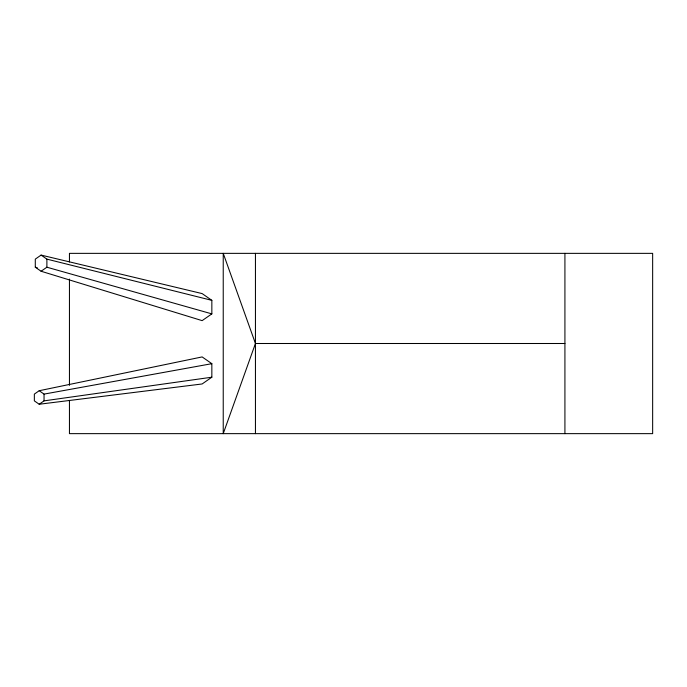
<?xml version="1.0" encoding="UTF-8"?>
<svg xmlns="http://www.w3.org/2000/svg" width="687" height="687" viewBox="0 0 687 687"><rect width="100%" height="100%" fill="white"/><g stroke="black" fill="none" stroke-linecap="round" stroke-linejoin="round"><path stroke-width="1.03" d="M255.444 343.5L223.232 433.643L223.232 253.357L255.444 343.5L564.92 343.5M41.091 255.083L35.295 259.128L35.295 267.209L41.091 271.245L202.141 320.631L211.845 313.873L211.845 300.348L202.141 293.589L41.091 255.083L46.888 259.128L211.845 300.348M41.091 271.245L46.888 267.209L211.845 313.873M39.202 390.723L34.35 394.106L34.35 400.865L39.202 404.248L202.141 383.964L211.845 377.206L211.845 363.681L202.141 356.922L39.202 390.723L44.045 394.106L211.845 363.681M39.202 404.248L44.045 400.865L211.845 377.206M35.295 267.209L37.356 267.818M564.92 253.357L564.92 433.643M255.444 253.357L255.444 433.643M69.447 261.945L69.447 253.357L652.65 253.357L652.65 433.643L69.447 433.643L69.447 400.375M69.447 279.111L69.447 385.355M46.888 259.128L46.888 267.209M44.045 394.106L44.045 400.865"/></g></svg>
